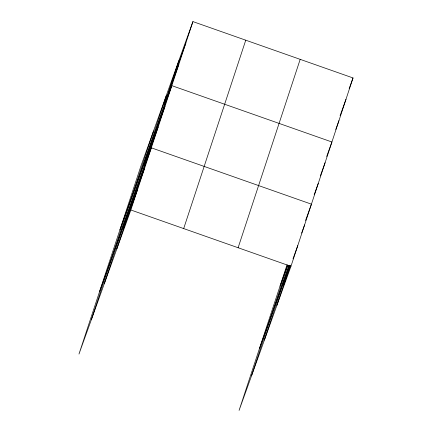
<?xml version="1.0" encoding="UTF-8"?>
<svg xmlns="http://www.w3.org/2000/svg" width="432" height="432" viewBox="0 0 432 432"><rect width="100%" height="100%" fill="white"/><g stroke="black" fill="none" stroke-linecap="round" stroke-linejoin="round"><path stroke-width="0.65" d="M91.46 319.394L153.533 131.009M104.312 283.689L166.39 95.305M116.791 249.032L178.864 60.647M192.92 21.6L141.053 165.667L78.98 354.051L130.847 209.984L192.92 21.6L353.02 77.949L290.947 266.333L239.08 410.4L287.08 264.719M183.681 228.582L245.754 40.198M238.113 247.736L300.186 59.351M251.554 375.743L287.971 265.226M264.411 340.038L289.035 265.307M276.885 305.381L290.131 265.189M171.828 81.994L185.89 42.952M164.797 103.345L178.853 64.298M119.95 229.716L171.817 85.649L331.916 141.998L326.7 156.487M150.93 145.417L164.986 106.375M144.104 166.142L158.161 127.094M99.463 291.886L151.33 147.82L311.429 204.169L305.532 220.541M130.448 207.587L144.504 168.539M123.617 228.307L137.673 189.265M349.164 88.657L353.02 77.949M340.092 115.673L345.983 99.301M335.777 129.465L338.947 120.647M280.049 286.065L287.534 265.27M320.323 175.948L325.085 162.724M314.177 194.778L318.26 183.443M259.562 348.235L289.435 265.264M301.655 233.075L304.603 224.888M283.716 284.656L290.52 265.761M293.009 258.838L297.772 245.608M130.847 209.984L290.947 266.333"/></g></svg>
